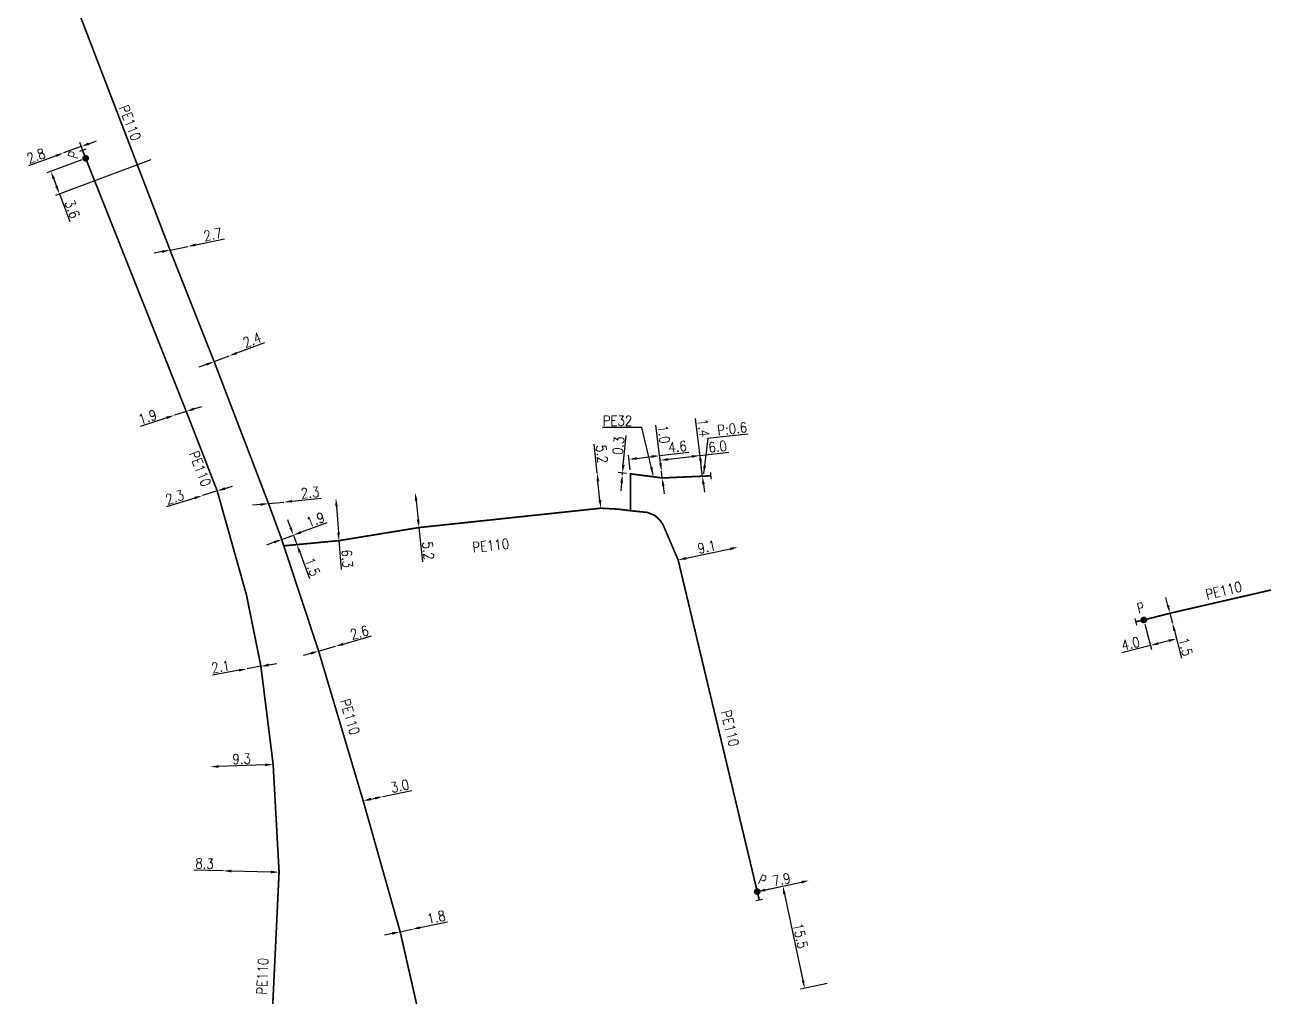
# Model space of a CAD drawing. Header units: millimetres. Extents: x 146997 to 147991, y 130998 to 131775.
# Drawn here: x 146998.1 to 147182.1, y 131289.7 to 131434 of the extents above; entities that cross this region are included whole.
import ezdxf
from ezdxf.enums import TextEntityAlignment as Align

# ---------------------------------------------------------------- set-up
doc = ezdxf.new("R2010")
doc.units = ezdxf.units.MM
doc.header["$PDMODE"] = 34
doc.linetypes.add('L_100_PE', pattern=[14, 10, -1.5, 1, -1.5])
doc.layers.get('0').update_dxf_attribs({"linetype": 'CONTINUOUS'})
doc.layers.get('Defpoints').update_dxf_attribs({"linetype": 'CONTINUOUS'})
for name, color, linetype in [('L_140', 3, 'CONTINUOUS'), ('L_300', 7, 'CONTINUOUS'), ('L_340', 7, 'CONTINUOUS')]:
    doc.layers.add(name, color=color, linetype=linetype)
doc.styles.add('G_ROMANS', font='ROMANS.SHX', dxfattribs={"width": 0.75})
doc.styles.get("Standard").update_dxf_attribs({"font": 'romans.shx', "width": 0.85})
doc.dimstyles.get("Standard").update_dxf_attribs({"dimtxt": 1.5, "dimasz": 1.2, "dimexe": 0.625, "dimexo": 0.625, "dimgap": 0.25, "dimtad": 1, "dimdec": 1, "dimzin": 0, "dimdsep": 46, "dimtxsty": 'Standard', "dimcen": -0.5, "dimadec": 0, "dimazin": 0, "dimtfac": 1, "dimtdec": 1, "dimtmove": 0, "dimatfit": 3, "dimfxl": 0, "dimtolj": 1, "dimtzin": 0, "dimarcsym": 0})

# ---------------------------------------------------------------- blocks, each defined once
blk = doc.blocks.new('L_340_07')
at = {"color": 0, "linetype": 'Continuous', "const_width": 0.25, "flags": 128}
blk.add_lwpolyline([(0, 0), (1.25, 0)], dxfattribs=at)
at = {"color": 0, "linetype": 'Continuous', "flags": 128}
blk.add_lwpolyline([(1.25, -0.5), (1.25, 0.5)], dxfattribs=at)
at = {"color": 0, "linetype": 'Continuous', "width": 0.75, "flags": 3}
for tag, p in [('DEF_LEG', (0.72, -3.47)), ('DEF_COUP', (0.72, -5.97)), ('DEF_TYPE', (0.72, -8.47))]:
    blk.add_attdef(tag, text='', height=1.2, dxfattribs=at).set_placement(p, align=Align.MIDDLE)
blk = doc.blocks.new('L_300_12')
at = {"color": 0, "linetype": 'Continuous', "const_width": 0.497, "flags": 128}
blk.add_lwpolyline([(-0.25, 0, 1), (0.25, 0, 1)], format="xyb", close=True, dxfattribs=at)
at = {"color": 0, "linetype": 'Continuous', "style": 'G_ROMANS', "width": 0.75}
blk.add_text('P', height=1.5, dxfattribs=at).set_placement((0, 1.85), align=Align.MIDDLE)
at = {"color": 0, "linetype": 'Continuous', "width": 0.75, "flags": 3}
for tag, p in [('DEF_LEG', (0, -5)), ('DEF_COUP', (0, -7.5)), ('DEF_TYPE', (0, -10))]:
    blk.add_attdef(tag, text='', height=1.2, dxfattribs=at).set_placement(p, align=Align.MIDDLE)
blk = doc.blocks.new('*D500')
at = {"layer": 'Defpoints', "color": 0, "linetype": 'Continuous', "transparency": 16777216}
for p in [(147027.54, 131308.47), (147027.54, 131308.47), (147035.84, 131308.27)]:
    blk.add_point(p, dxfattribs=at)
at = {"layer": 'L_140', "color": 0, "linetype": 'Continuous', "lineweight": -2, "transparency": 16777216}
for p, q in [((147027.54, 131308.47), (147023.17, 131308.58)), ((147034.64, 131308.3), (147028.74, 131308.44))]:
    blk.add_line(p, q, dxfattribs=at)
at = {"layer": 'L_140', "color": 0, "linetype": 'Continuous', "transparency": 16777216}
for points in [[(147028.75, 131308.64), (147028.74, 131308.24), (147027.54, 131308.47)], [(147034.65, 131308.5), (147034.64, 131308.1), (147035.84, 131308.27)]]:
    blk.add_solid(points, dxfattribs=at)
at = {"layer": 'L_140', "color": 0, "linetype": 'Continuous', "transparency": 16777216, "insert": (147024.78, 131309.54), "char_height": 1.5, "attachment_point": 5, "rotation": 358.5695}
blk.add_mtext('\\A1;8.3', dxfattribs=at)
blk = doc.blocks.new('*D510')
at = {"layer": 'Defpoints', "color": 0, "linetype": 'Continuous', "transparency": 16777216}
for p in [(147053.81, 131299.43), (147055.57, 131299.8), (147055.57, 131299.8)]:
    blk.add_point(p, dxfattribs=at)
at = {"layer": 'L_140', "color": 0, "linetype": 'Continuous', "lineweight": -2, "transparency": 16777216}
for p, q in [((147056.75, 131300.05), (147060.84, 131300.93)), ((147052.64, 131299.18), (147051.47, 131298.93)), ((147053.81, 131299.43), (147055.57, 131299.8))]:
    blk.add_line(p, q, dxfattribs=at)
at = {"layer": 'L_140', "color": 0, "linetype": 'Continuous', "transparency": 16777216}
for points in [[(147052.6, 131299.37), (147052.68, 131298.98), (147053.81, 131299.43)], [(147056.71, 131300.25), (147056.79, 131299.86), (147055.57, 131299.8)]]:
    blk.add_solid(points, dxfattribs=at)
at = {"layer": 'L_140', "color": 0, "linetype": 'Continuous', "transparency": 16777216, "insert": (147059.17, 131301.59), "char_height": 1.5, "attachment_point": 5, "rotation": 12.061}
blk.add_mtext('\\A1;1.8', dxfattribs=at)
blk = doc.blocks.new('*D511')
at = {"layer": 'Defpoints', "color": 0, "linetype": 'Continuous', "transparency": 16777216}
for p in [(147051.26, 131319.5), (147051.26, 131319.5), (147048.32, 131318.87)]:
    blk.add_point(p, dxfattribs=at)
at = {"layer": 'L_140', "color": 0, "linetype": 'Continuous', "lineweight": -2, "transparency": 16777216}
for p, q in [((147049.5, 131319.12), (147050.08, 131319.25)), ((147051.26, 131319.5), (147055.53, 131320.41))]:
    blk.add_line(p, q, dxfattribs=at)
at = {"layer": 'L_140', "color": 0, "linetype": 'Continuous', "transparency": 16777216}
for points in [[(147049.45, 131319.32), (147049.54, 131318.93), (147048.32, 131318.87)], [(147050.04, 131319.44), (147050.12, 131319.05), (147051.26, 131319.5)]]:
    blk.add_solid(points, dxfattribs=at)
at = {"layer": 'L_140', "color": 0, "linetype": 'Continuous', "transparency": 16777216, "insert": (147053.77, 131321.06), "char_height": 1.5, "attachment_point": 5, "rotation": 12.0368}
blk.add_mtext('\\A1;3.0', dxfattribs=at)
blk = doc.blocks.new('*D512')
at = {"layer": 'Defpoints', "color": 0, "linetype": 'Continuous', "transparency": 16777216}
for p in [(147025.66, 131323.92), (147025.66, 131323.92), (147034.96, 131324.25)]:
    blk.add_point(p, dxfattribs=at)
at = {"layer": 'L_140', "color": 0, "linetype": 'Continuous', "lineweight": -2, "transparency": 16777216}
blk.add_line((147033.76, 131324.21), (147026.86, 131323.96), dxfattribs=at)
at = {"layer": 'L_140', "color": 0, "linetype": 'Continuous', "transparency": 16777216}
for points in [[(147026.85, 131324.16), (147026.87, 131323.76), (147025.66, 131323.92)], [(147033.75, 131324.41), (147033.76, 131324.01), (147034.96, 131324.25)]]:
    blk.add_solid(points, dxfattribs=at)
at = {"layer": 'L_140', "color": 0, "linetype": 'Continuous', "transparency": 16777216, "insert": (147030.27, 131325.09), "char_height": 1.5, "attachment_point": 5, "rotation": 2.0554}
blk.add_mtext('\\A1;9.3', dxfattribs=at)
blk = doc.blocks.new('*D513')
at = {"layer": 'Defpoints', "color": 0, "linetype": 'Continuous', "transparency": 16777216}
for p in [(147031.08, 131338.45), (147031.08, 131338.45), (147033.14, 131338.83)]:
    blk.add_point(p, dxfattribs=at)
at = {"layer": 'L_140', "color": 0, "linetype": 'Continuous', "lineweight": -2, "transparency": 16777216}
for p, q in [((147034.32, 131339.04), (147035.51, 131339.26)), ((147029.9, 131338.24), (147025.95, 131337.52)), ((147033.14, 131338.83), (147031.08, 131338.45))]:
    blk.add_line(p, q, dxfattribs=at)
at = {"layer": 'L_140', "color": 0, "linetype": 'Continuous', "transparency": 16777216}
for points in [[(147029.86, 131338.44), (147029.93, 131338.04), (147031.08, 131338.45)], [(147034.29, 131339.24), (147034.36, 131338.85), (147033.14, 131338.83)]]:
    blk.add_solid(points, dxfattribs=at)
at = {"layer": 'L_140', "color": 0, "linetype": 'Continuous', "transparency": 16777216, "insert": (147027.16, 131338.76), "char_height": 1.5, "attachment_point": 5, "rotation": 10.2802}
blk.add_mtext('\\A1;2.1', dxfattribs=at)
blk = doc.blocks.new('*D18')
at = {"layer": 'Defpoints', "color": 0, "linetype": 'Continuous', "transparency": 16777216}
for p in [(147024.47, 131364.16), (147024.47, 131364.16), (147026.66, 131364.85)]:
    blk.add_point(p, dxfattribs=at)
at = {"layer": 'L_140', "color": 0, "linetype": 'Continuous', "lineweight": -2, "transparency": 16777216}
for p, q in [((147027.8, 131365.21), (147028.95, 131365.56)), ((147023.32, 131363.8), (147019.15, 131362.49)), ((147026.66, 131364.85), (147024.47, 131364.16)), ((147024.65, 131363.56), (147024.65, 131363.56)), ((147026.85, 131364.25), (147026.85, 131364.25))]:
    blk.add_line(p, q, dxfattribs=at)
at = {"layer": 'L_140', "color": 0, "linetype": 'Continuous', "transparency": 16777216}
for points in [[(147027.74, 131365.4), (147027.86, 131365.01), (147026.66, 131364.85)], [(147023.26, 131363.99), (147023.38, 131363.61), (147024.47, 131364.16)]]:
    blk.add_solid(points, dxfattribs=at)
at = {"layer": 'L_140', "color": 0, "linetype": 'Continuous', "transparency": 16777216, "insert": (147020.36, 131363.92), "char_height": 1.5, "attachment_point": 5, "rotation": 17.426}
blk.add_mtext('\\A1;2.3', dxfattribs=at)
blk = doc.blocks.new('*D19')
at = {"layer": 'Defpoints', "color": 0, "linetype": 'Continuous', "transparency": 16777216}
for p in [(147020.31, 131376.08), (147020.31, 131376.08), (147022.06, 131376.66)]:
    blk.add_point(p, dxfattribs=at)
at = {"layer": 'L_140', "color": 0, "linetype": 'Continuous', "lineweight": -2, "transparency": 16777216}
for p, q in [((147022.06, 131376.66), (147020.31, 131376.08)), ((147023.21, 131377.03), (147024.35, 131377.41)), ((147019.17, 131375.71), (147015.24, 131374.42))]:
    blk.add_line(p, q, dxfattribs=at)
at = {"layer": 'L_140', "color": 0, "linetype": 'Continuous', "transparency": 16777216}
for points in [[(147019.1, 131375.9), (147019.23, 131375.52), (147020.31, 131376.08)], [(147023.14, 131377.22), (147023.27, 131376.84), (147022.06, 131376.66)]]:
    blk.add_solid(points, dxfattribs=at)
at = {"layer": 'L_140', "color": 0, "linetype": 'Continuous', "transparency": 16777216, "insert": (147016.32, 131375.83), "char_height": 1.5, "attachment_point": 5, "rotation": 18.1434}
blk.add_mtext('\\A1;1.9', dxfattribs=at)
blk = doc.blocks.new('*D20')
at = {"layer": 'Defpoints', "color": 0, "linetype": 'Continuous', "transparency": 16777216}
for p in [(147003.86, 131415.01), (147003.86, 131415.01), (147007.13, 131414.23)]:
    blk.add_point(p, dxfattribs=at)
at = {"layer": 'L_300', "color": 0, "linetype": 'Continuous', "lineweight": -2, "transparency": 16777216}
for p, q in [((147006.91, 131414.82), (147006.27, 131416.56)), ((147007.61, 131416.39), (147008.74, 131416.8)), ((147006.48, 131415.98), (147003.86, 131415.01)), ((147002.73, 131414.6), (146998.63, 131413.09))]:
    blk.add_line(p, q, dxfattribs=at)
at = {"layer": 'L_300', "color": 0, "linetype": 'Continuous', "transparency": 16777216}
for points in [[(147007.54, 131416.58), (147007.68, 131416.2), (147006.48, 131415.98)], [(147002.66, 131414.79), (147002.8, 131414.41), (147003.86, 131415.01)]]:
    blk.add_solid(points, dxfattribs=at)
at = {"layer": 'L_300', "color": 0, "linetype": 'Continuous', "transparency": 16777216, "insert": (146999.77, 131414.58), "char_height": 1.5, "attachment_point": 5, "rotation": 20.1689}
blk.add_mtext('\\A1;2.8', dxfattribs=at)
blk = doc.blocks.new('*D21')
at = {"layer": 'Defpoints', "color": 0, "linetype": 'Continuous', "transparency": 16777216}
for p in [(147007.13, 131414.23), (147017.39, 131414.23), (147003.23, 131408.93)]:
    blk.add_point(p, dxfattribs=at)
at = {"layer": 'L_300', "color": 0, "linetype": 'Continuous', "lineweight": -2, "transparency": 16777216}
for p, q in [((147006.54, 131414.01), (147001.38, 131412.08)), ((147016.81, 131414.01), (147002.65, 131408.71)), ((147002.39, 131411.18), (147002.81, 131410.05)), ((147003.23, 131408.93), (147004.76, 131404.83))]:
    blk.add_line(p, q, dxfattribs=at)
at = {"layer": 'L_300', "color": 0, "linetype": 'Continuous', "transparency": 16777216}
for points in [[(147002.58, 131411.25), (147002.2, 131411.11), (147001.97, 131412.3)], [(147003, 131410.12), (147002.62, 131409.98), (147003.23, 131408.93)]]:
    blk.add_solid(points, dxfattribs=at)
at = {"layer": 'L_300', "color": 0, "linetype": 'Continuous', "transparency": 16777216, "insert": (147005.14, 131406.67), "char_height": 1.5, "attachment_point": 5, "rotation": 290.527}
blk.add_mtext('\\A1;3.6', dxfattribs=at)
blk = doc.blocks.new('*D22')
at = {"layer": 'Defpoints', "color": 0, "linetype": 'Continuous', "transparency": 16777216}
for p in [(147019.65, 131400.61), (147022.29, 131401.14), (147022.29, 131401.14)]:
    blk.add_point(p, dxfattribs=at)
at = {"layer": 'L_140', "color": 0, "linetype": 'Continuous', "lineweight": -2, "transparency": 16777216}
for p, q in [((147023.47, 131401.38), (147027.75, 131402.26)), ((147018.47, 131400.37), (147017.3, 131400.13)), ((147019.65, 131400.61), (147022.29, 131401.14)), ((147019.77, 131399.99), (147019.77, 131399.99)), ((147022.42, 131400.53), (147022.42, 131400.53))]:
    blk.add_line(p, q, dxfattribs=at)
at = {"layer": 'L_140', "color": 0, "linetype": 'Continuous', "transparency": 16777216}
for points in [[(147018.43, 131400.56), (147018.51, 131400.17), (147019.65, 131400.61)], [(147023.43, 131401.58), (147023.51, 131401.19), (147022.29, 131401.14)]]:
    blk.add_solid(points, dxfattribs=at)
at = {"layer": 'L_140', "color": 0, "linetype": 'Continuous', "transparency": 16777216, "insert": (147026, 131402.92), "char_height": 1.5, "attachment_point": 5, "rotation": 11.513}
blk.add_mtext('\\A1;2.7', dxfattribs=at)
blk = doc.blocks.new('*D23')
at = {"layer": 'Defpoints', "color": 0, "linetype": 'Continuous', "transparency": 16777216}
for p in [(147026.2, 131384.05), (147028.44, 131384.9), (147028.44, 131384.9)]:
    blk.add_point(p, dxfattribs=at)
at = {"layer": 'L_140', "color": 0, "linetype": 'Continuous', "lineweight": -2, "transparency": 16777216}
for p, q in [((147029.56, 131385.33), (147033.71, 131386.9)), ((147025.08, 131383.62), (147023.95, 131383.2)), ((147026.2, 131384.05), (147028.44, 131384.9))]:
    blk.add_line(p, q, dxfattribs=at)
at = {"layer": 'L_140', "color": 0, "linetype": 'Continuous', "transparency": 16777216}
for points in [[(147029.49, 131385.51), (147029.64, 131385.14), (147028.44, 131384.9)], [(147025.01, 131383.81), (147025.15, 131383.44), (147026.2, 131384.05)]]:
    blk.add_solid(points, dxfattribs=at)
at = {"layer": 'L_140', "color": 0, "linetype": 'Continuous', "transparency": 16777216, "insert": (147031.84, 131387.26), "char_height": 1.5, "attachment_point": 5, "rotation": 20.7831}
blk.add_mtext('\\A1;2.4', dxfattribs=at)
blk = doc.blocks.new('*D24')
at = {"layer": 'Defpoints', "color": 0, "linetype": 'Continuous', "transparency": 16777216}
for p in [(147036.56, 131363.2), (147036.56, 131363.2), (147034.28, 131362.97)]:
    blk.add_point(p, dxfattribs=at)
at = {"layer": 'L_140', "color": 0, "linetype": 'Continuous', "lineweight": -2, "transparency": 16777216}
for p, q in [((147034.28, 131362.97), (147036.56, 131363.2)), ((147037.76, 131363.33), (147042.11, 131363.77)), ((147033.08, 131362.84), (147031.89, 131362.72))]:
    blk.add_line(p, q, dxfattribs=at)
at = {"layer": 'L_140', "color": 0, "linetype": 'Continuous', "transparency": 16777216}
for points in [[(147037.74, 131363.52), (147037.78, 131363.13), (147036.56, 131363.2)], [(147033.06, 131363.04), (147033.1, 131362.64), (147034.28, 131362.97)]]:
    blk.add_solid(points, dxfattribs=at)
at = {"layer": 'L_140', "color": 0, "linetype": 'Continuous', "transparency": 16777216, "insert": (147040.43, 131364.61), "char_height": 1.5, "attachment_point": 5, "rotation": 5.8937}
blk.add_mtext('\\A1;2.3', dxfattribs=at)
blk = doc.blocks.new('*D25')
at = {"layer": 'Defpoints', "color": 0, "linetype": 'Continuous', "transparency": 16777216}
for p in [(147036.23, 131357.65), (147037.96, 131358.3), (147037.96, 131358.3)]:
    blk.add_point(p, dxfattribs=at)
at = {"layer": 'L_140', "color": 0, "linetype": 'Continuous', "lineweight": -2, "transparency": 16777216}
for p, q in [((147039.09, 131358.72), (147042.96, 131360.16)), ((147036.23, 131357.65), (147037.96, 131358.3)), ((147035.11, 131357.23), (147033.98, 131356.81))]:
    blk.add_line(p, q, dxfattribs=at)
at = {"layer": 'L_140', "color": 0, "linetype": 'Continuous', "transparency": 16777216}
for points in [[(147035.04, 131357.42), (147035.18, 131357.05), (147036.23, 131357.65)], [(147039.02, 131358.9), (147039.16, 131358.53), (147037.96, 131358.3)]]:
    blk.add_solid(points, dxfattribs=at)
at = {"layer": 'L_140', "color": 0, "linetype": 'Continuous', "transparency": 16777216, "insert": (147041.24, 131360.58), "char_height": 1.5, "attachment_point": 5, "rotation": 20.4108}
blk.add_mtext('\\A1;1.9', dxfattribs=at)
blk = doc.blocks.new('*D26')
at = {"layer": 'Defpoints', "color": 0, "linetype": 'Continuous', "transparency": 16777216}
for p in [(147037.96, 131358.3), (147037.96, 131358.3), (147038.49, 131356.89)]:
    blk.add_point(p, dxfattribs=at)
at = {"layer": 'L_140', "color": 0, "linetype": 'Continuous', "lineweight": -2, "transparency": 16777216}
for p, q in [((147037.55, 131359.42), (147037.13, 131360.55)), ((147037.96, 131358.3), (147038.49, 131356.89)), ((147038.91, 131355.77), (147040.37, 131351.84))]:
    blk.add_line(p, q, dxfattribs=at)
at = {"layer": 'L_140', "color": 0, "linetype": 'Continuous', "transparency": 16777216}
for points in [[(147037.73, 131359.49), (147037.36, 131359.35), (147037.96, 131358.3)], [(147039.09, 131355.84), (147038.72, 131355.7), (147038.49, 131356.89)]]:
    blk.add_solid(points, dxfattribs=at)
at = {"layer": 'L_140', "color": 0, "linetype": 'Continuous', "transparency": 16777216, "insert": (147040.78, 131353.59), "char_height": 1.5, "attachment_point": 5, "rotation": 290.4108}
blk.add_mtext('\\A1;1.5', dxfattribs=at)
blk = doc.blocks.new('*D27')
at = {"layer": 'Defpoints', "color": 0, "linetype": 'Continuous', "transparency": 16777216}
for p in [(147044.21, 131341.8), (147044.21, 131341.8), (147041.71, 131341.08)]:
    blk.add_point(p, dxfattribs=at)
at = {"layer": 'L_140', "color": 0, "linetype": 'Continuous', "lineweight": -2, "transparency": 16777216}
for p, q in [((147045.37, 131342.13), (147049.57, 131343.33)), ((147041.71, 131341.08), (147044.21, 131341.8)), ((147040.56, 131340.75), (147039.4, 131340.42))]:
    blk.add_line(p, q, dxfattribs=at)
at = {"layer": 'L_140', "color": 0, "linetype": 'Continuous', "transparency": 16777216}
for points in [[(147045.31, 131342.32), (147045.42, 131341.94), (147044.21, 131341.8)], [(147040.5, 131340.95), (147040.61, 131340.56), (147041.71, 131341.08)]]:
    blk.add_solid(points, dxfattribs=at)
at = {"layer": 'L_140', "color": 0, "linetype": 'Continuous', "transparency": 16777216, "insert": (147047.77, 131343.85), "char_height": 1.5, "attachment_point": 5, "rotation": 15.9582}
blk.add_mtext('\\A1;2.6', dxfattribs=at)
blk = doc.blocks.new('*D28')
at = {"layer": 'Defpoints', "color": 0, "linetype": 'Continuous', "transparency": 16777216}
for p in [(147044.27, 131363.76), (147044.27, 131363.76), (147044.73, 131357.48)]:
    blk.add_point(p, dxfattribs=at)
at = {"layer": 'L_140', "color": 0, "linetype": 'Continuous', "lineweight": -2, "transparency": 16777216}
for p, q in [((147044.36, 131362.56), (147044.65, 131358.67)), ((147044.73, 131357.48), (147045.05, 131353.18))]:
    blk.add_line(p, q, dxfattribs=at)
at = {"layer": 'L_140', "color": 0, "linetype": 'Continuous', "transparency": 16777216}
for points in [[(147044.56, 131362.58), (147044.16, 131362.55), (147044.27, 131363.76)], [(147044.84, 131358.69), (147044.45, 131358.66), (147044.73, 131357.48)]]:
    blk.add_solid(points, dxfattribs=at)
at = {"layer": 'L_140', "color": 0, "linetype": 'Continuous', "transparency": 16777216, "insert": (147045.94, 131354.8), "char_height": 1.5, "attachment_point": 5, "rotation": 274.244}
blk.add_mtext('\\A1;6.3', dxfattribs=at)
blk = doc.blocks.new('*D29')
at = {"layer": 'Defpoints', "color": 0, "linetype": 'Continuous', "transparency": 16777216}
for p in [(147056.05, 131364.59), (147056.05, 131364.59), (147056.6, 131359.42)]:
    blk.add_point(p, dxfattribs=at)
at = {"layer": 'L_140', "color": 0, "linetype": 'Continuous', "lineweight": -2, "transparency": 16777216}
for p, q in [((147056.18, 131363.4), (147056.47, 131360.62)), ((147056.6, 131359.42), (147057.15, 131354.31))]:
    blk.add_line(p, q, dxfattribs=at)
at = {"layer": 'L_140', "color": 0, "linetype": 'Continuous', "transparency": 16777216}
for points in [[(147056.38, 131363.42), (147055.98, 131363.38), (147056.05, 131364.59)], [(147056.67, 131360.64), (147056.27, 131360.6), (147056.6, 131359.42)]]:
    blk.add_solid(points, dxfattribs=at)
at = {"layer": 'L_140', "color": 0, "linetype": 'Continuous', "transparency": 16777216, "insert": (147057.97, 131355.99), "char_height": 1.5, "attachment_point": 5, "rotation": 276.0851}
blk.add_mtext('\\A1;5.2', dxfattribs=at)
blk = doc.blocks.new('*D30')
at = {"layer": 'Defpoints', "color": 0, "linetype": 'Continuous', "transparency": 16777216}
for p in [(147083.05, 131367.47), (147083.05, 131367.47), (147083.59, 131362.29)]:
    blk.add_point(p, dxfattribs=at)
at = {"layer": 'L_140', "color": 0, "linetype": 'Continuous', "lineweight": -2, "transparency": 16777216}
for p, q in [((147083.05, 131367.47), (147082.59, 131371.81)), ((147083.46, 131363.49), (147083.17, 131366.27))]:
    blk.add_line(p, q, dxfattribs=at)
at = {"layer": 'L_140', "color": 0, "linetype": 'Continuous', "transparency": 16777216}
for points in [[(147083.37, 131366.29), (147082.97, 131366.25), (147083.05, 131367.47)], [(147083.66, 131363.51), (147083.26, 131363.47), (147083.59, 131362.29)]]:
    blk.add_solid(points, dxfattribs=at)
at = {"layer": 'L_140', "color": 0, "linetype": 'Continuous', "transparency": 16777216, "insert": (147083.75, 131370.34), "char_height": 1.5, "attachment_point": 5, "rotation": 275.9767}
blk.add_mtext('\\A1;5.2', dxfattribs=at)
blk = doc.blocks.new('*D31')
at = {"layer": 'Defpoints', "color": 0, "linetype": 'Continuous', "transparency": 16777216}
for p in [(147092.32, 131370.09), (147092.32, 131370.09), (147088.01, 131367.39)]:
    blk.add_point(p, dxfattribs=at)
at = {"layer": 'L_140', "color": 0, "linetype": 'Continuous', "lineweight": -2, "transparency": 16777216}
for p, q in [((147092.32, 131370.09), (147096.66, 131370.61)), ((147087.94, 131368.01), (147087.68, 131370.17)), ((147088.94, 131369.69), (147091.13, 131369.95))]:
    blk.add_line(p, q, dxfattribs=at)
at = {"layer": 'L_140', "color": 0, "linetype": 'Continuous', "transparency": 16777216}
for points in [[(147088.92, 131369.89), (147088.97, 131369.49), (147087.75, 131369.54)], [(147091.1, 131370.15), (147091.15, 131369.75), (147092.32, 131370.09)]]:
    blk.add_solid(points, dxfattribs=at)
at = {"layer": 'L_140', "color": 0, "linetype": 'Continuous', "transparency": 16777216, "insert": (147094.97, 131371.42), "char_height": 1.5, "attachment_point": 5, "rotation": 6.8253}
blk.add_mtext('\\A1;4.6', dxfattribs=at)
blk = doc.blocks.new('*D32')
at = {"layer": 'Defpoints', "color": 0, "linetype": 'Continuous', "transparency": 16777216}
for p in [(147092.6, 131367.78), (147092.6, 131367.78), (147092.72, 131366.78)]:
    blk.add_point(p, dxfattribs=at)
at = {"layer": 'L_140', "color": 0, "linetype": 'Continuous', "lineweight": -2, "transparency": 16777216}
for p, q in [((147092.45, 131368.97), (147091.78, 131374.61)), ((147092.72, 131366.78), (147092.6, 131367.78)), ((147093.22, 131367.85), (147093.22, 131367.85)), ((147093.34, 131366.86), (147093.34, 131366.86)), ((147092.86, 131365.59), (147093, 131364.4))]:
    blk.add_line(p, q, dxfattribs=at)
at = {"layer": 'L_140', "color": 0, "linetype": 'Continuous', "transparency": 16777216}
for points in [[(147092.65, 131368.99), (147092.26, 131368.94), (147092.6, 131367.78)], [(147093.06, 131365.62), (147092.66, 131365.57), (147092.72, 131366.78)]]:
    blk.add_solid(points, dxfattribs=at)
at = {"layer": 'L_140', "color": 0, "linetype": 'Continuous', "transparency": 16777216, "insert": (147092.95, 131373.25), "char_height": 1.5, "attachment_point": 5, "rotation": 276.8253}
blk.add_mtext('\\A1;1.0', dxfattribs=at)
blk = doc.blocks.new('*D33')
at = {"layer": 'Defpoints', "color": 0, "linetype": 'Continuous', "transparency": 16777216}
for p in [(147092.4, 131369.4), (147092.6, 131367.78), (147098.68, 131367.04)]:
    blk.add_point(p, dxfattribs=at)
at = {"layer": 'L_340', "color": 0, "linetype": 'Continuous', "lineweight": -2, "transparency": 16777216}
for p, q in [((147098.6, 131367.67), (147098.24, 131370.73)), ((147098.31, 131370.11), (147102.59, 131370.62)), ((147092.52, 131368.4), (147092.33, 131370.02)), ((147093.59, 131369.55), (147097.12, 131369.97))]:
    blk.add_line(p, q, dxfattribs=at)
at = {"layer": 'L_340', "color": 0, "linetype": 'Continuous', "transparency": 16777216}
for points in [[(147093.57, 131369.74), (147093.62, 131369.35), (147092.4, 131369.4)], [(147097.09, 131370.17), (147097.14, 131369.77), (147098.31, 131370.11)]]:
    blk.add_solid(points, dxfattribs=at)
at = {"layer": 'L_340', "color": 0, "linetype": 'Continuous', "transparency": 16777216, "insert": (147100.93, 131371.43), "char_height": 1.5, "attachment_point": 5, "rotation": 6.8253}
blk.add_mtext('\\A1;6.0', dxfattribs=at)
blk = doc.blocks.new('*D34')
at = {"layer": 'Defpoints', "color": 0, "linetype": 'Continuous', "transparency": 16777216}
for p in [(147098.51, 131368.43), (147098.51, 131368.43), (147098.68, 131367.04)]:
    blk.add_point(p, dxfattribs=at)
at = {"layer": 'L_340', "color": 0, "linetype": 'Continuous', "lineweight": -2, "transparency": 16777216}
for p, q in [((147098.37, 131369.63), (147097.65, 131375.62)), ((147098.68, 131367.04), (147098.51, 131368.43)), ((147098.82, 131365.85), (147098.96, 131364.66))]:
    blk.add_line(p, q, dxfattribs=at)
at = {"layer": 'L_340', "color": 0, "linetype": 'Continuous', "transparency": 16777216}
for points in [[(147098.57, 131369.65), (147098.17, 131369.6), (147098.51, 131368.43)], [(147099.02, 131365.88), (147098.62, 131365.83), (147098.68, 131367.04)]]:
    blk.add_solid(points, dxfattribs=at)
at = {"layer": 'L_340', "color": 0, "linetype": 'Continuous', "transparency": 16777216, "insert": (147098.82, 131374.23), "char_height": 1.5, "attachment_point": 5, "rotation": 276.8253}
blk.add_mtext('\\A1;1.4', dxfattribs=at)
blk = doc.blocks.new('*D35')
at = {"layer": 'Defpoints', "color": 0, "linetype": 'Continuous', "transparency": 16777216}
for p in [(147086.79, 131367.26), (147086.79, 131367.26), (147088.01, 131367.39)]:
    blk.add_point(p, dxfattribs=at)
at = {"layer": 'L_140', "color": 0, "linetype": 'Continuous', "lineweight": -2, "transparency": 16777216}
for p, q in [((147086.93, 131368.71), (147087.37, 131373.06)), ((147087.39, 131367.45), (147086.19, 131367.57)), ((147086.79, 131367.26), (147086.81, 131367.51)), ((147086.67, 131366.07), (147086.55, 131364.87))]:
    blk.add_line(p, q, dxfattribs=at)
at = {"layer": 'L_140', "color": 0, "linetype": 'Continuous', "transparency": 16777216}
for points in [[(147086.73, 131368.73), (147087.13, 131368.69), (147086.81, 131367.51)], [(147086.47, 131366.09), (147086.87, 131366.05), (147086.79, 131367.26)]]:
    blk.add_solid(points, dxfattribs=at)
at = {"layer": 'L_140', "color": 0, "linetype": 'Continuous', "transparency": 16777216, "insert": (147086.21, 131371.58), "char_height": 1.5, "attachment_point": 5, "rotation": 84.3141}
blk.add_mtext('\\A1;0.3', dxfattribs=at)
blk = doc.blocks.new('*D36')
at = {"layer": 'Defpoints', "color": 0, "linetype": 'Continuous', "transparency": 16777216}
for p in [(147103.97, 131356.51), (147103.97, 131356.51), (147095.07, 131354.61)]:
    blk.add_point(p, dxfattribs=at)
at = {"layer": 'L_140', "color": 0, "linetype": 'Continuous', "lineweight": -2, "transparency": 16777216}
blk.add_line((147096.24, 131354.86), (147102.79, 131356.26), dxfattribs=at)
at = {"layer": 'L_140', "color": 0, "linetype": 'Continuous', "transparency": 16777216}
for points in [[(147102.75, 131356.45), (147102.84, 131356.06), (147103.97, 131356.51)], [(147096.2, 131355.05), (147096.28, 131354.66), (147095.07, 131354.61)]]:
    blk.add_solid(points, dxfattribs=at)
at = {"layer": 'L_140', "color": 0, "linetype": 'Continuous', "transparency": 16777216, "insert": (147099.31, 131356.54), "char_height": 1.5, "attachment_point": 5, "rotation": 12.0621}
blk.add_mtext('\\A1;9.1', dxfattribs=at)
blk = doc.blocks.new('*D37')
at = {"layer": 'Defpoints', "color": 0, "linetype": 'Continuous', "transparency": 16777216}
for p in [(147106.81, 131305.39), (147117.78, 131291.88), (147113.85, 131291.04)]:
    blk.add_point(p, dxfattribs=at)
at = {"layer": 'L_300', "color": 0, "linetype": 'Continuous', "lineweight": -2, "transparency": 16777216}
for p, q in [((147107.43, 131305.52), (147111.22, 131306.33)), ((147110.86, 131305.02), (147113.59, 131292.21)), ((147117.17, 131291.75), (147113.23, 131290.91))]:
    blk.add_line(p, q, dxfattribs=at)
at = {"layer": 'L_300', "color": 0, "linetype": 'Continuous', "transparency": 16777216}
for points in [[(147111.05, 131305.07), (147110.66, 131304.98), (147110.61, 131306.2)], [(147113.79, 131292.25), (147113.4, 131292.17), (147113.85, 131291.04)]]:
    blk.add_solid(points, dxfattribs=at)
at = {"layer": 'L_300', "color": 0, "linetype": 'Continuous', "transparency": 16777216, "insert": (147113.2, 131298.83), "char_height": 1.5, "attachment_point": 5, "rotation": 282.0621}
blk.add_mtext('\\A1;15.5', dxfattribs=at)
blk = doc.blocks.new('*D38')
at = {"layer": 'Defpoints', "color": 0, "linetype": 'Continuous', "transparency": 16777216}
for p in [(147114.54, 131307.04), (147114.54, 131307.04), (147106.81, 131305.39)]:
    blk.add_point(p, dxfattribs=at)
at = {"layer": 'L_300', "color": 0, "linetype": 'Continuous', "lineweight": -2, "transparency": 16777216}
blk.add_line((147107.99, 131305.64), (147113.37, 131306.79), dxfattribs=at)
at = {"layer": 'L_300', "color": 0, "linetype": 'Continuous', "transparency": 16777216}
for points in [[(147113.32, 131306.98), (147113.41, 131306.59), (147114.54, 131307.04)], [(147107.95, 131305.83), (147108.03, 131305.44), (147106.81, 131305.39)]]:
    blk.add_solid(points, dxfattribs=at)
at = {"layer": 'L_300', "color": 0, "linetype": 'Continuous', "transparency": 16777216, "insert": (147110.4, 131307.18), "char_height": 1.5, "attachment_point": 5, "rotation": 12.0621}
blk.add_mtext('\\A1;7.9', dxfattribs=at)
blk = doc.blocks.new('*D186')
at = {"layer": 'Defpoints', "color": 0, "linetype": 'Continuous', "transparency": 16777216}
for p in [(147168.07, 131346.7), (147168.44, 131345.25), (147168.44, 131345.25)]:
    blk.add_point(p, dxfattribs=at)
at = {"layer": 'L_140', "color": 0, "linetype": 'Continuous', "lineweight": -2, "transparency": 16777216}
for p, q in [((147167.77, 131347.87), (147167.47, 131349.03)), ((147168.07, 131346.7), (147168.44, 131345.25)), ((147168.67, 131346.86), (147168.67, 131346.86)), ((147169.05, 131345.41), (147169.05, 131345.41)), ((147168.74, 131344.09), (147169.78, 131340.03))]:
    blk.add_line(p, q, dxfattribs=at)
at = {"layer": 'L_140', "color": 0, "linetype": 'Continuous', "transparency": 16777216}
for points in [[(147167.96, 131347.92), (147167.58, 131347.82), (147168.07, 131346.7)], [(147168.93, 131344.14), (147168.55, 131344.04), (147168.44, 131345.25)]]:
    blk.add_solid(points, dxfattribs=at)
at = {"layer": 'L_140', "color": 0, "linetype": 'Continuous', "transparency": 16777216, "insert": (147170.38, 131341.73), "char_height": 1.5, "attachment_point": 5, "rotation": 284.3892}
blk.add_mtext('\\A1;1.5', dxfattribs=at)
blk = doc.blocks.new('*D187')
at = {"layer": 'Defpoints', "color": 0, "linetype": 'Continuous', "transparency": 16777216}
for p in [(147164.19, 131345.71), (147169.04, 131342.92), (147169.04, 131342.92)]:
    blk.add_point(p, dxfattribs=at)
at = {"layer": 'L_300', "color": 0, "linetype": 'Continuous', "lineweight": -2, "transparency": 16777216}
for p, q in [((147164.35, 131345.1), (147165.32, 131341.32)), ((147165.16, 131341.92), (147160.93, 131340.84)), ((147167.88, 131342.62), (147166.33, 131342.22))]:
    blk.add_line(p, q, dxfattribs=at)
at = {"layer": 'L_300', "color": 0, "linetype": 'Continuous', "transparency": 16777216}
for points in [[(147166.28, 131342.42), (147166.38, 131342.03), (147165.16, 131341.92)], [(147167.83, 131342.81), (147167.93, 131342.43), (147169.04, 131342.92)]]:
    blk.add_solid(points, dxfattribs=at)
at = {"layer": 'L_300', "color": 0, "linetype": 'Continuous', "transparency": 16777216, "insert": (147162.22, 131342.2), "char_height": 1.5, "attachment_point": 5, "rotation": 14.3892}
blk.add_mtext('\\A1;4.0', dxfattribs=at)

msp = doc.modelspace()

# ---------------------------------------------------------------- linework, layer by layer
at = {"layer": 'L_140', "linetype": 'L_100_PE', "const_width": 0.25, "flags": 128}
for points in [[(147173.18, 131064.98), (147171.83, 131065.37), (147161.14, 131071.09), (147159.64, 131072.39), (147153.07, 131077.08), (147149.64, 131080.91), (147147.29, 131084.39), (147147.29, 131084.39), (147146.98, 131084.86), (147135.14, 131102.67), (147121.54, 131124.13), (147112.61, 131137.92), (147100.2, 131156.85), (147094.67, 131165.86), (147092.32, 131169.69), (147083.56, 131186.26), (147079.66, 131195.67), (147077.65, 131201.56), (147067.98, 131240.84), (147057.72, 131282.27), (147053.81, 131299.43), (147048.32, 131318.87), (147041.71, 131341.08), (147036.54, 131356.71), (147036.23, 131357.65), (147034.28, 131362.97), (147026.2, 131384.05), (147019.65, 131400.61), (147000, 131451.82)], [(147007.13, 131414.23), (147022.06, 131376.66), (147026.66, 131364.85), (147031, 131349.42), (147033.14, 131338.83), (147034.96, 131324.25), (147035.84, 131308.27), (147034.69, 131284.2), (147034.61, 131282.6), (147033.9, 131275.23), (147033.23, 131230.53), (147034.47, 131202.19), (147036.25, 131178.64), (147037.1, 131166.57), (147039.2, 131140.17), (147042, 131115.44), (147044.59, 131102.55), (147045.12, 131099.91), (147046.06, 131095.12), (147048.05, 131085.57), (147051.47, 131068.57), (147053.44, 131059.06), (147057.72, 131036.28), (147060.77, 131023.65), (147062.75, 131012.94), (147063.59, 131012.56), (147064.77, 131006.64), (147064.49, 131005.47), (147065.63, 131000)], [(147098.68, 131367.04), (147092.72, 131366.78), (147088.01, 131367.39), (147087.99, 131361.92)], [(147106.81, 131305.39), (147095.07, 131354.61), (147092.82, 131359.86), (147092.39, 131360.5), (147091.63, 131361.2), (147090.53, 131361.66), (147087.99, 131361.92), (147086.16, 131362.15), (147086.16, 131362.15), (147083.59, 131362.29), (147056.6, 131359.42), (147044.73, 131357.48), (147038.49, 131356.89), (147036.54, 131356.71)]]:
    msp.add_lwpolyline(points, dxfattribs=at)
at = {"layer": 'L_140', "linetype": 'L_100_PE', "flags": 128}
msp.add_lwpolyline([(147223.98, 131358.7, 0.25, 0.25, 0), (147221, 131361.66, 0.25, 0.25, 0), (147217.45, 131362.94, 0.25, 0.25, 0), (147212.13, 131363.83, 0.25, 0.25, 0), (147207.43, 131355.46, 0.25, 0.25, 0), (147198.24, 131353.89, 0.25, 0.25, 0), (147185.27, 131350.66, 0.25, 0.25, 0), (147168.07, 131346.7, 0.25, 0.25, 0), (147164.19, 131345.71, 0, 0, 0)], format="xyseb", dxfattribs=at)

# ---------------------------------------------------------------- block references
at = {"layer": 'L_300'}
for p, rotation in [((147007.13, 131414.23), 74.40747800714134), ((147164.19, 131345.71), 14.38923166202159), ((147106.81, 131305.39), 335.7879045351887)]:
    msp.add_blockref('L_300_12', p, dxfattribs=dict(at, rotation=rotation))
at = {"layer": 'L_340'}
for p, rotation in [((147007.13, 131414.23), 111.6842699360887), ((147098.68, 131367.04), 2.51311424787592), ((147164.19, 131345.71), 193.2138815179621), ((147106.81, 131305.39), 283.4214602251471)]:
    msp.add_blockref('L_340_07', p, dxfattribs=dict(at, rotation=rotation))

# ---------------------------------------------------------------- texts
at = {"layer": 'L_140', "linetype": 'Continuous', "width": 0.85}
for rotation, p in [(291.3036, (147012.03, 131421.76)), (291.2562, (147022.43, 131370.43)), (6.069, (147064.62, 131355.72)), (13.5268, (147173.56, 131348.7)), (286.5732, (147044.85, 131333.73)), (283.4215, (147101.41, 131332.11)), (87.2534, (147033.99, 131290.06))]:
    msp.add_text('PE110', height=1.5, rotation=rotation, dxfattribs=at).set_placement(p)
at = {"layer": 'L_140', "linetype": 'Continuous', "insert": (147088.25, 131374.52), "char_height": 1.5, "attachment_point": 9}
msp.add_mtext('\\A1;PE32', dxfattribs=at)
at = {"layer": 'L_140', "linetype": 'Continuous', "insert": (147100.97, 131373.11), "char_height": 1.5, "attachment_point": 7, "rotation": 6.0395}
msp.add_mtext('\\A1;P:0.6', dxfattribs=at)

# ---------------------------------------------------------------- dimensions: what is measured, and where the dimension line sits
at = {"layer": 'L_140', "linetype": 'Continuous'}
for base, p1, p2, angle, picture, middle in [((147022.29, 131401.14), (147019.65, 131400.61), (147022.29, 131401.14), 191.513, '*D22', (147026.2, 131401.94)), ((147028.44, 131384.9), (147026.2, 131384.05), (147028.44, 131384.9), 200.7831, '*D23', (147032.2, 131386.33)), ((147020.3069, 131376.0824), (147022.06492, 131376.65848), (147020.3069, 131376.0824), 18.14338, '*D19', (147016.63475, 131374.87908)), ((147092.6, 131367.78), (147092.72, 131366.78), (147092.6, 131367.78), 276.8253, '*D32', (147091.96, 131373.13)), ((147086.79, 131367.26), (147088.01, 131367.39), (147086.79, 131367.26), 84.3141, '*D35', (147087.21, 131371.48)), ((147092.32, 131370.09), (147088.01, 131367.39), (147092.32, 131370.09), 186.8253, '*D31', (147095.09, 131370.42)), ((147083.05, 131367.47), (147083.59, 131362.29), (147083.05, 131367.47), 275.9767, '*D30', (147082.76, 131370.24)), ((147024.47, 131364.16), (147026.66, 131364.85), (147024.47, 131364.16), 17.426, '*D18', (147020.66, 131362.96)), ((147036.56, 131363.2), (147034.28, 131362.97), (147036.56, 131363.2), 185.8937, '*D24', (147040.53, 131363.61)), ((147044.27, 131363.76), (147044.73, 131357.48), (147044.27, 131363.76), 274.244, '*D28', (147044.94, 131354.73)), ((147056.05, 131364.59), (147056.6, 131359.42), (147056.05, 131364.59), 276.0851, '*D29', (147056.98, 131355.88)), ((147037.96, 131358.3), (147036.23, 131357.65), (147037.96, 131358.3), 200.4108, '*D25', (147041.59, 131359.64)), ((147037.96, 131358.3), (147038.49, 131356.89), (147037.96, 131358.3), 290.4108, '*D26', (147039.85, 131353.24)), ((147103.97, 131356.51), (147095.07, 131354.61), (147103.97, 131356.51), 192.0621, '*D36', (147099.52, 131355.56)), ((147168.44, 131345.25), (147168.07, 131346.7), (147168.44, 131345.25), 104.3892, '*D186', (147169.41, 131341.48)), ((147044.21, 131341.8), (147041.71, 131341.08), (147044.21, 131341.8), 195.9582, '*D27', (147048.04, 131342.89)), ((147031.08, 131338.45), (147033.14, 131338.83), (147031.08, 131338.45), 10.2802, '*D513', (147027.34, 131337.77)), ((147025.66, 131323.92), (147034.96, 131324.25), (147025.66, 131323.92), 2.0554, '*D512', (147030.31, 131324.09)), ((147051.26, 131319.5), (147048.32, 131318.87), (147051.26, 131319.5), 192.0368, '*D511', (147053.98, 131320.08)), ((147027.54, 131308.47), (147035.84, 131308.27), (147027.54, 131308.47), 358.5695, '*D500', (147024.76, 131308.54)), ((147055.57, 131299.8), (147053.81, 131299.43), (147055.57, 131299.8), 192.061, '*D510', (147059.38, 131300.62))]:
    dim = msp.add_linear_dim(base=base, p1=p1, p2=p2, angle=angle, dimstyle='Standard', dxfattribs=at)
    dim.commit()
    dim.dimension.update_dxf_attribs({"geometry": picture, "text_midpoint": middle, "dimtype": 160})
at = {"layer": 'L_300', "linetype": 'Continuous'}
for base, p1, p2, angle, picture, middle in [((147003.86, 131415.01), (147007.13, 131414.23), (147003.86, 131415.01), 20.1689, '*D20', (147000.11, 131413.64)), ((147003.23, 131408.93), (147007.13, 131414.23), (147017.39, 131414.23), 110.527, '*D21', (147004.21, 131406.32)), ((147169.04, 131342.92), (147164.19, 131345.71), (147169.04, 131342.92), 194.3892, '*D187', (147162.47, 131341.23)), ((147114.54, 131307.04), (147106.81, 131305.39), (147114.54, 131307.04), 192.0621, '*D38', (147110.61, 131306.2)), ((147113.85, 131291.04), (147106.81, 131305.39), (147117.78, 131291.88), 102.0621, '*D37', (147112.23, 131298.62))]:
    dim = msp.add_linear_dim(base=base, p1=p1, p2=p2, angle=angle, dimstyle='Standard', dxfattribs=at)
    dim.commit()
    dim.dimension.update_dxf_attribs({"geometry": picture, "text_midpoint": middle, "dimtype": 160})
at = {"layer": 'L_340', "linetype": 'Continuous'}
for base, p1, p2, angle, picture, middle in [((147098.51, 131368.43), (147098.68, 131367.04), (147098.51, 131368.43), 276.8253, '*D34', (147097.83, 131374.11)), ((147092.402, 131369.4029), (147098.6767, 131367.0447), (147092.5967, 131367.776), 6.8253, '*D33', (147101.0456, 131370.4374))]:
    dim = msp.add_linear_dim(base=base, p1=p1, p2=p2, angle=angle, dimstyle='Standard', dxfattribs=at)
    dim.commit()
    dim.dimension.update_dxf_attribs({"geometry": picture, "text_midpoint": middle, "dimtype": 160})

# ---------------------------------------------------------------- leaders
at = {"layer": 'L_140', "linetype": 'Continuous', "annotation_type": 0, "has_hookline": 1, "hookline_direction": 1, "text_width": 4.43}
msp.add_leader([(147091.36, 131367.19), (147089.7, 131374.27), (147088.5, 131374.27)], dimstyle='Standard', dxfattribs=at)
at = {"layer": 'L_140', "linetype": 'Continuous', "annotation_type": 0, "has_hookline": 1, "hookline_direction": 0, "text_width": 4.49, "horizontal_direction": (0.99445, 0.105215, 0)}
msp.add_leader([(147098.86, 131367.38), (147099.55, 131372.71), (147100.75, 131372.84)], dimstyle='Standard', dxfattribs=at)

doc.saveas('drawing.dxf')
